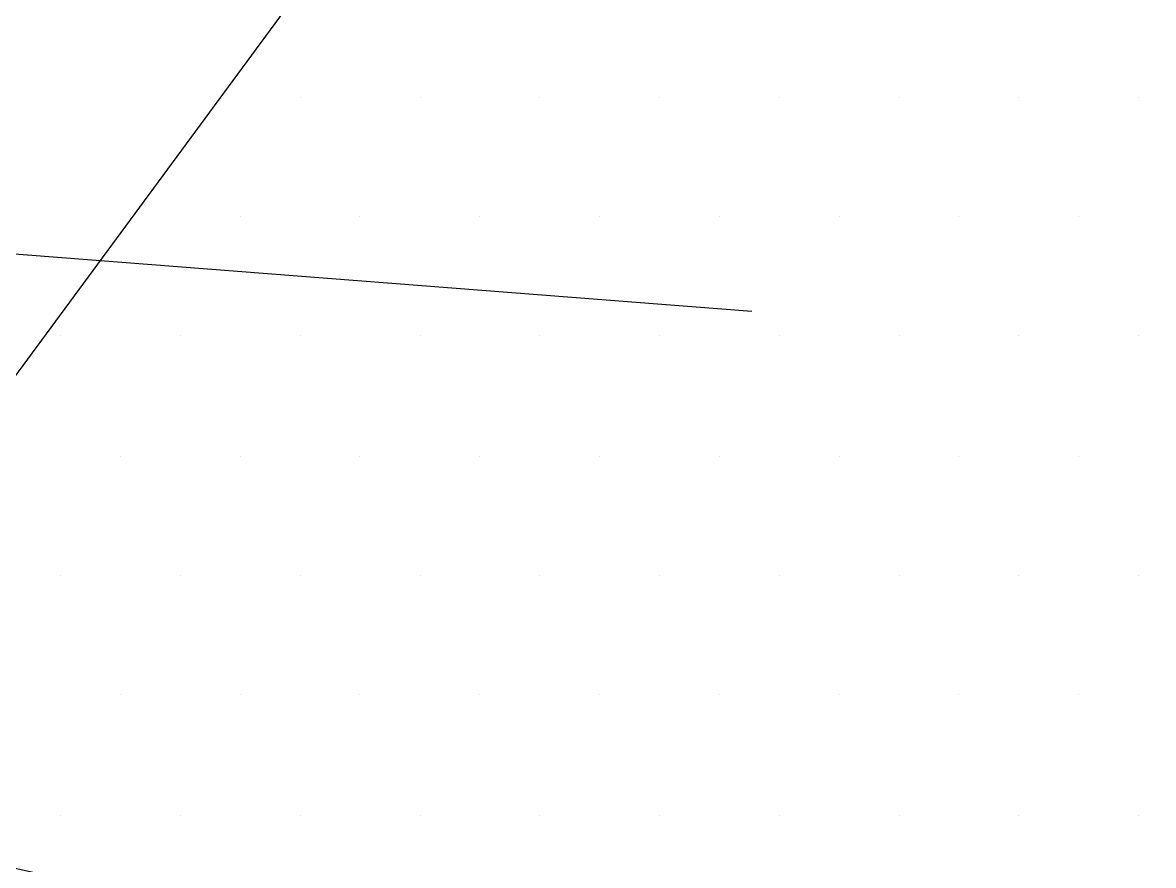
# Paper-space layout 'Layout1' of a CAD drawing. Extents: x -43 to 2298, y -18 to 768.
# Drawn here: x 1432.093 to 1432.959, y 83.777 to 84.423 of the extents above; entities that cross this region are included whole.
import ezdxf

# ---------------------------------------------------------------- set-up
doc = ezdxf.new("R2010")
doc.units = 0
doc.header["$LTSCALE"] = 2
doc.linetypes.add('CACHEX2', pattern=[0.75, 0.5, -0.25])
doc.layers.add('CARTOUCHE', color=7, linetype='Continuous')
doc.layers.add('LOGO', color=7, linetype='Continuous')

# ---------------------------------------------------------------- blocks, each defined once
blk = doc.blocks.new('A$C715108E3')
at = {"layer": 'LOGO', "color": 131}
for p, q in [((-0.49477, -0.67244), (-0.49477, -0.67244)), ((-0.43386, -0.67244), (-0.43386, -0.67244)), ((-0.34184, -0.67244), (-0.34184, -0.67244)), ((-0.25076, -0.67244), (-0.25076, -0.67244)), ((-0.15874, -0.67244), (-0.15874, -0.67244)), ((-0.06672, -0.67244), (-0.06672, -0.67244)), ((0.02511, -0.67244), (0.02511, -0.67244)), ((0.11657, -0.67244), (0.11657, -0.67244)), ((0.2084, -0.67244), (0.2084, -0.67244)), ((-0.56224, -0.76352), (-0.56224, -0.76352)), ((-0.47959, -0.76352), (-0.47959, -0.76352)), ((-0.38832, -0.76352), (-0.38832, -0.76352)), ((-0.2963, -0.76352), (-0.2963, -0.76352)), ((-0.20428, -0.76352), (-0.20428, -0.76352)), ((-0.11245, -0.76352), (-0.11245, -0.76352)), ((-0.02099, -0.76352), (-0.02099, -0.76352)), ((0.07084, -0.76352), (0.07084, -0.76352)), ((0.16267, -0.76352), (0.16267, -0.76352)), ((-0.62933, -0.85498), (-0.62933, -0.85498)), ((-0.61715, -0.85498), (-0.61715, -0.85498)), ((-0.52551, -0.85498), (-0.52551, -0.85498)), ((-0.43386, -0.85498), (-0.43386, -0.85498)), ((-0.34184, -0.85498), (-0.34184, -0.85498)), ((-0.25076, -0.85498), (-0.25076, -0.85498)), ((-0.15874, -0.85498), (-0.15874, -0.85498)), ((-0.06672, -0.85498), (-0.06672, -0.85498)), ((0.02511, -0.85498), (0.02511, -0.85498)), ((0.11657, -0.85498), (0.11657, -0.85498)), ((0.2084, -0.85498), (0.2084, -0.85498)), ((-0.57124, -0.94719), (-0.57124, -0.94719)), ((-0.47959, -0.94719), (-0.47959, -0.94719)), ((-0.38832, -0.94719), (-0.38832, -0.94719)), ((-0.2963, -0.94719), (-0.2963, -0.94719)), ((-0.20428, -0.94719), (-0.20428, -0.94719)), ((-0.11245, -0.94719), (-0.11245, -0.94719)), ((-0.02099, -0.94719), (-0.02099, -0.94719)), ((0.07084, -0.94719), (0.07084, -0.94719)), ((0.16267, -0.94719), (0.16267, -0.94719)), ((-0.61715, -1.03864), (-0.61715, -1.03864)), ((-0.52551, -1.03864), (-0.52551, -1.03864)), ((-0.43386, -1.03864), (-0.43386, -1.03864)), ((-0.34184, -1.03864), (-0.34184, -1.03864)), ((-0.25076, -1.03864), (-0.25076, -1.03864)), ((-0.15874, -1.03864), (-0.15874, -1.03864)), ((-0.06672, -1.03864), (-0.06672, -1.03864)), ((0.02511, -1.03864), (0.02511, -1.03864)), ((0.11657, -1.03864), (0.11657, -1.03864)), ((0.2084, -1.03864), (0.2084, -1.03864)), ((-0.57124, -1.1301), (-0.57124, -1.1301)), ((-0.47959, -1.1301), (-0.47959, -1.1301)), ((-0.38832, -1.1301), (-0.38832, -1.1301)), ((-0.2963, -1.1301), (-0.2963, -1.1301)), ((-0.20428, -1.1301), (-0.20428, -1.1301)), ((-0.11245, -1.1301), (-0.11245, -1.1301)), ((-0.02099, -1.1301), (-0.02099, -1.1301)), ((0.07084, -1.1301), (0.07084, -1.1301)), ((0.16267, -1.1301), (0.16267, -1.1301)), ((-0.61715, -1.22231), (-0.61715, -1.22231)), ((-0.52551, -1.22231), (-0.52551, -1.22231)), ((-0.43386, -1.22231), (-0.43386, -1.22231)), ((-0.34184, -1.22231), (-0.34184, -1.22231)), ((-0.25076, -1.22231), (-0.25076, -1.22231)), ((-0.15874, -1.22231), (-0.15874, -1.22231)), ((-0.06672, -1.22231), (-0.06672, -1.22231)), ((0.02511, -1.22231), (0.02511, -1.22231)), ((0.11657, -1.22231), (0.11657, -1.22231)), ((0.2084, -1.22231), (0.2084, -1.22231))]:
    blk.add_line(p, q, dxfattribs=at)
blk.add_lwpolyline([(-1.55722, -4.85606), (4.84969, -5.49346), (3.90513, -3.75876), (-0.4601, -3.27486), (1.27628, -0.84167), (0, 0), (-1.71015, -2.32205)], dxfattribs=at)
blk = doc.blocks.new('A$C581E6685')
at = {"layer": 'LOGO', "color": 32, "linetype": 'CACHEX2', "ltscale": 1.5}
blk.add_ellipse((-38.05384, 23.81385), major_axis=(-19.03106, -3.53396), ratio=0.590567, dxfattribs=at)
at = {"layer": 'LOGO', "color": 32}
blk.add_ellipse((-37.61436, 23.84992), major_axis=(-13.57677, -4.28389), ratio=0.791971, dxfattribs=at)
at = {"layer": 'CARTOUCHE'}
blk.add_blockref('A$C715108E3', (-31.67392, 36.3189), dxfattribs=at)

psp = doc.layouts.get("Layout1")

# ---------------------------------------------------------------- block references
at = {"layer": 'LOGO'}
psp.add_blockref('A$C581E6685', (1464.41331, 48.71952), dxfattribs=at)

doc.saveas('drawing.dxf')
